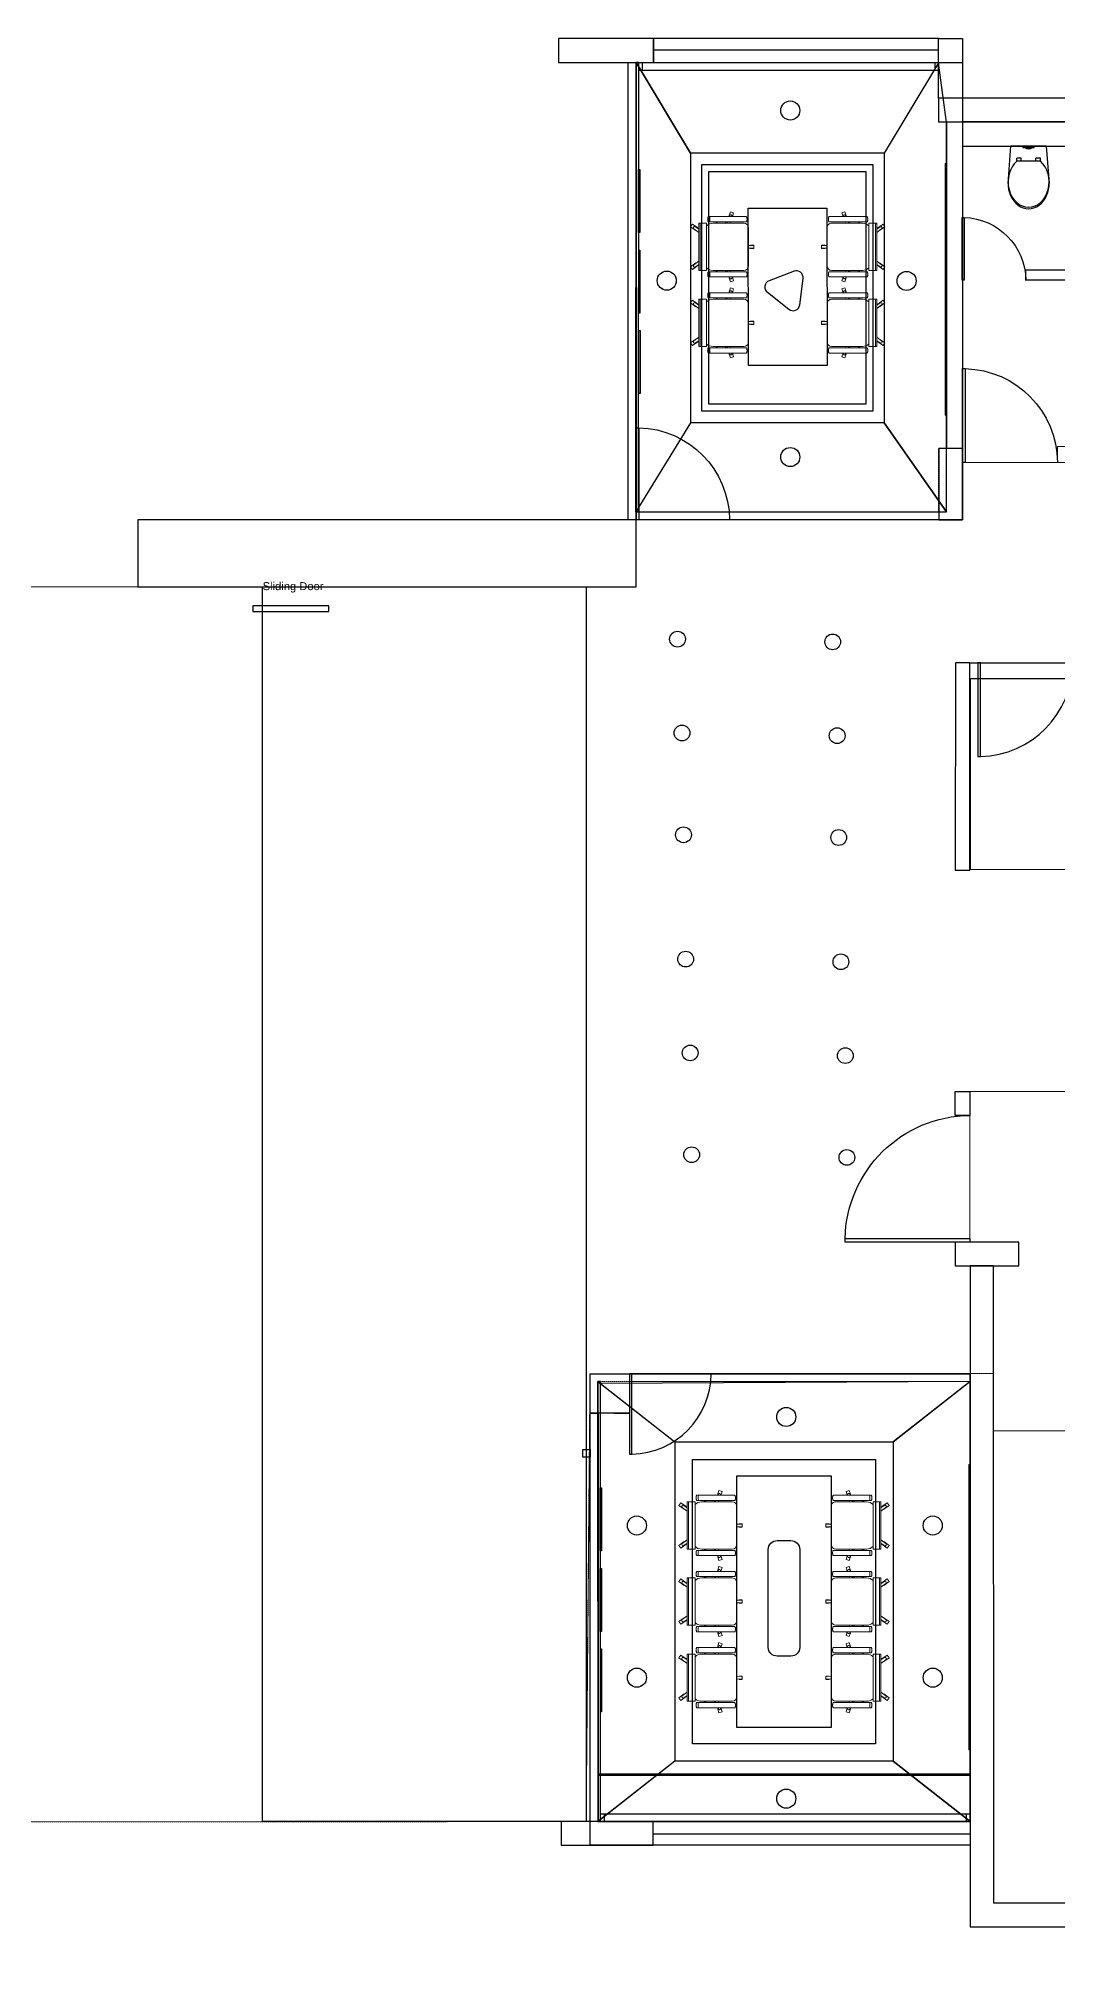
# Model space of a CAD drawing. Header units: inches. Extents: x -950 to 862, y -108 to 714.
# Drawn here: x -44 to 344, y -21 to 714 of the extents above; entities that cross this region are included whole.
import ezdxf

# ---------------------------------------------------------------- set-up
doc = ezdxf.new("R2010")
doc.units = ezdxf.units.IN
doc.linetypes.add('DASHED', pattern=[0.75, 0.5, -0.25])
for name, color, linetype, lineweight in [('ALUMINIUM DOOR', 251, 'Continuous', 25), ('ANTI STATIC FLOORING', 255, 'Continuous', 15), ('BLINDS', 55, 'Continuous', 25), ('BLOCK WALL PARTITION', 251, 'Continuous', 30), ('CARPET FLOORING', 254, 'Continuous', 15), ('CEILING-GYPSUM', 83, 'DASHED', 15), ('CENTER TABLE', 252, 'Continuous', 18), ('FACADE WALL', 250, 'Continuous', 25), ('GLASS BOARD', 235, 'Continuous', 18), ('GLASS DOOR', 142, 'Continuous', 25), ('GLASS PARTITION', 152, 'Continuous', 18), ('HIGH BACK CHAIR', 252, 'Continuous', 18), ('LIGHT', 40, 'Continuous', 30), ('LIGHT PROFILE', 40, 'Continuous', 30), ('MEETING ROOM TABLE', 251, 'Continuous', 25), ('RESTROOM', 251, 'Continuous', 25), ('SOLID FLUSH DOOR', 32, 'Continuous', 25), ('STORAGE', 251, 'Continuous', 25), ('VITRIFIED TILE FLOORING', 253, 'Continuous', 15), ('WALL FRAME', 1, 'Continuous', 18), ('WALL PANEL- MEETING ROOM', 55, 'Continuous', 25), ('WALLPAPER_DININGROOM', 6, 'Continuous', 25), ('WALLPAPER_MEETINGROOM1', 6, 'Continuous', 25), ('WALLPAPER_MEETINGROOM2', 6, 'Continuous', 25)]:
    doc.layers.add(name, color=color, linetype=linetype, lineweight=lineweight)
for name, color, linetype in [('CEILING PROFILE', 7, 'Continuous'), ('Disturbance_Pillar', 251, 'Continuous'), ('GYPSUM FALSE CEILING', 7, 'Continuous'), ('PLANNER', 7, 'Continuous'), ('Window', 140, 'Continuous')]:
    doc.layers.add(name, color=color, linetype=linetype)
doc.layers.add('GYPSUM PARTITION 1', color=12, linetype='Continuous', lineweight=25, true_color=0xdb0000)
doc.layers.add('Text', color=244, linetype='Continuous', lineweight=0, true_color=0x8e1728)
doc.styles.add('sans', font='sanssb__.ttf', dxfattribs={"height": 3.5})

# ---------------------------------------------------------------- blocks, each defined once
blk = doc.blocks.new('GLASS DOOR')
at = {"layer": 'GLASS DOOR'}
blk.add_lwpolyline([(35.16, 1.03), (0, 1.03), (0, 0), (35.16, 0)], close=True, dxfattribs=at)
blk.add_arc((-0.31, 0.18), 35.48, 1.3835, 89.4973, dxfattribs=at)
blk = doc.blocks.new('Door_Flush')
at = {"layer": 'SOLID FLUSH DOOR'}
blk.add_lwpolyline([(35.16, 1.03), (0, 1.03), (0, 0), (35.16, 0)], close=True, dxfattribs=at)
blk.add_arc((-0.31, 0.18), 35.48, 1.38348, 89.4973, dxfattribs=at)
blk = doc.blocks.new('Door_Aluminium')
at = {"layer": 'ALUMINIUM DOOR'}
blk.add_lwpolyline([(34.3, 1), (0, 1), (0, 0), (34.3, 0)], close=True, dxfattribs=at)
blk.add_arc((-0.3, 0.2), 34.6, 1.3835, 89.4973, dxfattribs=at)
blk = doc.blocks.new('MEETING ROOM TABLE - 6 SEAT')
at = {"layer": 'MEETING ROOM TABLE'}
blk.add_lwpolyline([(-18, -48), (-18, 48), (18, 48), (18, -48)], close=True, dxfattribs=at)
blk = doc.blocks.new('MEETING ROOM TABLE - 6 SEATER - RECTANGLE')
at = {"layer": 'HIGH BACK CHAIR'}
for p, q in [((-11.34, 8.64), (-12.07, 7.62)), ((-10.06, 6.16), (-12.07, 7.62)), ((-11.34, 8.64), (-9.32, 7.17)), ((-8.95, 6.78), (-10.21, 7.66)), ((-8.95, 9), (-8.45, 9)), ((-8.95, 9), (-8.95, -9)), ((-8.95, 9), (-8.95, -9)), ((-8.45, 9), (-5.94, 9)), ((-8.45, 9), (-8.45, -9)), ((-8.45, -9), (-8.45, 9)), ((-5.94, 9), (-5.94, -9)), ((8.07, 9.51), (-4.67, 9.51)), ((8.25, 9), (-3.5, 9)), ((-2.35, 9.51), (-2.35, 9)), ((-1.85, 9), (-1.85, 9.51)), ((1.31, 9.51), (1.31, 9)), ((1.81, 9), (1.81, 9.51)), ((2, 9.51), (1.83, 9)), ((2.57, 11.5), (3.16, 13.35)), ((2.83, 11.9), (2.69, 11.51)), ((2.98, 9), (3.14, 9.51)), ((4.35, 12.96), (3.16, 13.35)), ((3.75, 11.51), (3.77, 11.59)), ((4.35, 12.96), (3.88, 11.51)), ((-10.8, 6.86), (-8.95, 5.46)), ((-10.06, 6.16), (-9.99, 6.25)), ((-9.39, 7.08), (-9.32, 7.17)), ((10, 0), (10, 7.25)), ((11.84, 0.5), (10, 0.53)), ((10, -7.25), (10, 0)), ((10.83, 0.63), (12.07, 0.63)), ((10.83, 0.63), (10.83, 0.52)), ((12.07, -0.63), (12.07, 0.63)), ((-12.07, -7.62), (-10.06, -6.16)), ((-9.32, -7.17), (-11.34, -8.64)), ((-8.95, -5.46), (-10.8, -6.86)), ((-10.21, -7.66), (-8.95, -6.78)), ((-9.99, -6.25), (-10.06, -6.16)), ((-9.32, -7.17), (-9.39, -7.08)), ((10, -0.53), (11.84, -0.5)), ((10.83, -0.52), (10.83, -0.63)), ((12.07, -0.63), (10.83, -0.63)), ((-12.07, -7.62), (-11.34, -8.64)), ((-8.45, -9), (-8.95, -9)), ((-5.94, -9), (-8.45, -9)), ((8.07, -11.51), (-4.67, -11.51)), ((-3.5, -9), (8.25, -9)), ((-2.35, -9), (-2.35, -9.51)), ((-1.85, -9.51), (-1.85, -9)), ((1.31, -9), (1.31, -9.51)), ((1.81, -9.51), (1.81, -9)), ((1.83, -9), (2, -9.51)), ((3.16, -13.35), (2.57, -11.5)), ((2.69, -11.51), (2.83, -11.9)), ((3.14, -9.51), (2.98, -9)), ((3.16, -13.35), (4.35, -12.96)), ((3.77, -11.59), (3.75, -11.51)), ((3.88, -11.51), (4.35, -12.96))]:
    blk.add_line(p, q, dxfattribs=at)
for points in [[(-4.67, 9.51), (-5.31, 9.51), (-5.35, 9.59), (-5.39, 9.68), (-5.42, 9.77), (-5.45, 9.86), (-5.47, 9.95), (-5.49, 10.05), (-5.51, 10.14), (-5.52, 10.23), (-5.53, 10.33), (-5.53, 10.42), (-5.54, 10.52), (-5.53, 10.61), (-5.53, 10.71), (-5.52, 10.8), (-5.5, 10.9), (-5.49, 10.99), (-5.47, 11.08), (-5.44, 11.17), (-5.41, 11.26), (-5.38, 11.35), (-5.34, 11.44), (-5.31, 11.51), (-4.67, 11.51)], [(-4.67, 11.51), (9.26, 11.51), (9.3, 11.42), (9.34, 11.33), (9.37, 11.24), (9.4, 11.15), (9.42, 11.06), (9.44, 10.97), (9.46, 10.87), (9.47, 10.78), (9.48, 10.68), (9.48, 10.59), (9.48, 10.5), (9.48, 10.4), (9.48, 10.31), (9.47, 10.21), (9.45, 10.12), (9.44, 10.02), (9.41, 9.93), (9.39, 9.84), (9.36, 9.75), (9.33, 9.66), (9.29, 9.57), (9.26, 9.51), (8.07, 9.51)], [(-4.67, -11.51), (-5.31, -11.51), (-5.35, -11.42), (-5.39, -11.33), (-5.42, -11.24), (-5.45, -11.15), (-5.47, -11.06), (-5.49, -10.97), (-5.51, -10.87), (-5.52, -10.78), (-5.53, -10.68), (-5.53, -10.59), (-5.54, -10.5), (-5.53, -10.4), (-5.53, -10.31), (-5.52, -10.21), (-5.5, -10.12), (-5.49, -10.02), (-5.47, -9.93), (-5.44, -9.84), (-5.41, -9.75), (-5.38, -9.66), (-5.34, -9.57), (-5.31, -9.51), (-4.67, -9.51)], [(-4.67, -9.51), (9.26, -9.51), (9.3, -9.59), (9.34, -9.68), (9.37, -9.77), (9.4, -9.86), (9.42, -9.95), (9.44, -10.05), (9.46, -10.14), (9.47, -10.23), (9.48, -10.33), (9.48, -10.42), (9.48, -10.52), (9.48, -10.61), (9.48, -10.71), (9.47, -10.8), (9.45, -10.9), (9.44, -10.99), (9.41, -11.08), (9.39, -11.17), (9.36, -11.26), (9.33, -11.35), (9.29, -11.44), (9.26, -11.51), (8.07, -11.51)]]:
    blk.add_lwpolyline(points, dxfattribs=at)
for centre, radius, start, end in [((-3.5, 5.5), 3.5, 90, 134.23037), ((8.25, 7.25), 1.75, 0, 90), ((8.25, -7.25), 1.75, 270, 0), ((-3.5, -5.5), 3.5, 225.76963, 270)]:
    blk.add_arc(centre, radius, start, end, dxfattribs=at)
for centre, major_axis, start_param, end_param in [((-10.51, 7.26), (0.292, 0.402), 0, 3.141593), ((3.3, 11.75), (-0.473, 0.154), 3.141593, 6.283185), ((11.84, 0), (0, 0.497), 5.773119, 6.283185), ((-10.51, -7.26), (-0.292, 0.402), 0, 3.141593), ((11.84, 0), (0, 0.497), 3.141593, 3.65168), ((3.3, -11.75), (0.473, 0.154), 3.141593, 6.283185)]:
    blk.add_ellipse(centre, major_axis=major_axis, ratio=0.96783, start_param=start_param, end_param=end_param, dxfattribs=at)
for points in [[(-4.67, 11.51), (-4.74, 11.18), (-4.8, 10.51), (-4.74, 9.83), (-4.67, 9.51)], [(-4.67, -9.51), (-4.74, -9.83), (-4.8, -10.51), (-4.74, -11.18), (-4.67, -11.51)]]:
    blk.add_open_spline(points, degree=3, knots=[0, 0, 0, 0, 1.005618, 2.010614, 2.010614, 2.010614, 2.010614], dxfattribs=at)
blk = doc.blocks.new('MEETING ROOM TABLE - 6 SEATER')
at = {"layer": 'MEETING ROOM TABLE'}
blk.add_lwpolyline([(15.17, 29.91), (14.83, -30.09), (-15.17, -29.91), (-14.83, 30.09)], close=True, dxfattribs=at)
blk = doc.blocks.new('cxz')
at = {"layer": 'SOLID FLUSH DOOR'}
blk.add_lwpolyline([(-2833.32, 561.39), (-2804.32, 561.39), (-2804.32, 563.53), (-2833.32, 563.53)], close=True, dxfattribs=at)
blk = doc.blocks.new('STRG')
at = {"layer": 'STORAGE'}
blk.add_lwpolyline([(5259.28, -68.69), (5117.4, -68.69), (5117.4, -86.75), (5259.28, -86.75)], close=True, dxfattribs=at)
blk.add_lwpolyline([(5259.28, -69.16), (5117.4, -69.16)], dxfattribs=at)
blk = doc.blocks.new('WC')
at = {"layer": 'RESTROOM', "ltscale": 0.5}
for p, q in [((-11.89, 6.72), (2.24, 7.84)), ((-11.89, 6.72), (-11.89, -6.72)), ((-11.4, 2.17), (-11.89, 2.17)), ((-11.89, 2.17), (-11.89, -2.17)), ((-11.4, -2.17), (-11.4, 2.17)), ((-7.37, 4.48), (-7.37, 2.8)), ((-6.25, 4.48), (-7.37, 4.48)), ((-6.25, 2.8), (-7.37, 2.8)), ((-6.25, 4.48), (-6.25, -4.48)), ((-11.89, -2.17), (-11.4, -2.17)), ((2.24, -7.84), (-11.89, -6.72)), ((-6.25, -2.8), (-7.37, -2.8)), ((-7.37, -2.8), (-7.37, -4.48)), ((-6.25, -4.48), (-7.37, -4.48))]:
    blk.add_line(p, q, dxfattribs=at)
blk.add_arc((-12.74, 0), 1.85, 316.71666, 43.28334, dxfattribs=at)
for centre, start_param, end_param in [((1.67, 0), 3.749838, 8.816532), ((2.24, 0), 4.68299, 7.883381)]:
    blk.add_ellipse(centre, major_axis=(9.65, 0), ratio=0.811594, start_param=start_param, end_param=end_param, dxfattribs=at)
blk = doc.blocks.new('BLINDS- MEETING ROOM')
at = {"layer": 'BLINDS'}
for points in [[(5132.91, 583.85), (5247.28, 583.85), (5247.28, 580.85), (5132.91, 580.85)], [(5132.91, 583.85), (5134.26, 583.85), (5134.26, 580.85), (5132.91, 580.85)], [(5245.93, 583.85), (5247.28, 583.85), (5247.28, 580.85), (5245.93, 580.85)]]:
    blk.add_lwpolyline(points, close=True, dxfattribs=at)
blk = doc.blocks.new('BLINDS-MEETING ROOM 2')
at = {"layer": 'BLINDS'}
for points in [[(5118.37, -83.73), (5259.24, -83.73), (5259.24, -86.73), (5118.37, -86.73)], [(5118.37, -83.73), (5119.72, -83.73), (5119.72, -86.73), (5118.37, -86.73)], [(5257.89, -83.73), (5259.24, -83.73), (5259.24, -86.73), (5257.89, -86.73)]]:
    blk.add_lwpolyline(points, close=True, dxfattribs=at)
blk = doc.blocks.new('SPOT LIGHT')
at = {"layer": 'Disturbance_Pillar'}
blk.add_circle((182.11, 495.5), 3.64, dxfattribs=at)
blk = doc.blocks.new('CIRCLE PANEL LIGHT')
at = {"layer": 'LIGHT'}
blk.add_circle((5466.83, 318.79), 3, dxfattribs=at)
blk = doc.blocks.new('LightAcousticPill')
at = {"layer": 'LIGHT'}
blk.add_lwpolyline([(237.55, 141.67), (242.83, 141.67, -0.414214), (246.19, 138.31), (246.19, 100.98, -0.414214), (242.83, 97.62), (237.55, 97.62, -0.414214), (234.19, 100.98), (234.19, 138.31, -0.414214)], format="xyb", close=True, dxfattribs=at)
blk = doc.blocks.new('LightHangingTriangle')
at = {"layer": 'LIGHT PROFILE'}
blk.add_lwpolyline([(244.02, 625.54), (234.52, 621.94, 0.582971), (233.84, 617.54), (242.05, 611.07, 0.582971), (246.17, 612.75), (247.46, 622.83, 0.56619)], format="xyb", close=True, dxfattribs=at)
blk = doc.blocks.new('WallFrame2ft')
at = {"layer": 'WALLPAPER_DININGROOM'}
blk.add_lwpolyline([(876.77, -30.56), (900.77, -30.56), (900.77, -31.02), (876.77, -31.02)], close=True, dxfattribs=at)
blk = doc.blocks.new('MeetingRoom 1')
at = {"layer": 'WALLPAPER_DININGROOM'}
blk.add_lwpolyline([(180.7, 705.11), (308.25, 705.11), (308.25, 530.77), (180.7, 530.77)], close=True, dxfattribs=at)
blk = doc.blocks.new('MeetingRoom 2')
at = {"layer": 'WALLPAPER_DININGROOM'}
blk.add_lwpolyline([(166.2, 205.3), (311.16, 205.3), (311.16, 25.58), (166.2, 25.58)], close=True, dxfattribs=at)

msp = doc.modelspace()

# ---------------------------------------------------------------- linework, layer by layer
at = {"layer": 'ANTI STATIC FLOORING'}
msp.add_lwpolyline([(344.48, 552.71), (344.48, 558.75), (465.73, 558.75), (465.73, 622.18), (439.4, 622.06), (439.4, 626.18), (465.73, 626.18), (465.73, 664.38), (462.64, 664.38), (462.63, 673.23), (415.17, 673.22), (415.17, 622.17), (386.88, 622.05), (386.88, 626.17), (411.17, 626.17), (411.16, 673.22), (362.71, 673.21), (362.72, 622.16), (332.39, 622.03), (332.39, 626.15), (358.72, 626.16), (358.72, 673.2), (308.22, 673.19), (308.22, 552.71)], close=True, dxfattribs=at)
msp.add_lwpolyline([(-465.12, 505.21), (183.76, 505.21), (183.76, 530.77), (308.25, 530.77), (308.25, 552.7), (362.04, 552.63), (362.09, 534.6), (357.01, 534.6), (357.01, 476.23), (407.34, 476.29), (407.34, 397.51), (474.63, 312.87), (474.22, 255.47), (444.99, 209.22), (445, 3.41), (320.16, 3.41), (320.12, 205.31), (166.2, 205.3), (164.66, 34.53), (-594.19, 34.41)], dxfattribs=at)
at = {"layer": 'BLOCK WALL PARTITION'}
for points in [[(299.16, 682.53), (380.12, 682.53), (380.12, 691.61), (299.16, 691.61)], [(302.18, 682.53), (308.25, 682.53), (308.25, 558.04), (302.18, 558.04)], [(308.22, 673.2), (358.71, 673.2), (358.71, 682.54), (308.22, 682.54)], [(362.71, 682.3), (362.72, 622.16), (332.39, 622.15), (332.39, 626.15), (358.72, 626.16), (358.72, 682.53), (362.71, 682.53)], [(183.76, 530.77), (-6.29, 530.77), (-6.29, 505.21), (183.76, 505.21)], [(164.66, 34.53), (41.33, 34.53), (41.33, 505.21), (164.66, 505.21)], [(311.09, 476.26), (305.57, 476.26), (305.47, 397.31), (311.09, 397.31)], [(311.09, 476.26), (471.73, 476.26), (471.73, 470.2), (311.09, 470.2)], [(305.49, 312.84), (311.11, 312.84), (311.11, 303.78), (305.49, 303.78)], [(320.11, 246.41), (311.12, 246.41), (311.17, -5.6), (445.01, -5.57), (445.01, -20.67), (454, -20.67), (453.95, 204.35), (510.83, 203.13), (510.82, 246.45), (504.29, 246.45), (504.3, 209.23), (444.96, 209.22), (445, 3.41), (320.16, 3.41)]]:
    msp.add_lwpolyline(points, close=True, dxfattribs=at)
at = {"layer": 'CARPET FLOORING'}
for points in [[(299.16, 705.14), (183.76, 705.14), (183.76, 533.86), (299.19, 533.88), (299.2, 558.04), (302.18, 558.04), (302.16, 682.53), (299.16, 682.53)], [(311.13, 202.31), (311.13, 34.54), (190.32, 34.54), (169.25, 34.54), (169.25, 190.21), (181.3, 189.95), (181.3, 202.29)]]:
    msp.add_lwpolyline(points, close=True, dxfattribs=at)
at = {"layer": 'CEILING PROFILE'}
for points in [[(190.46, 705.12), (299.16, 705.12), (299.16, 714.27), (190.46, 714.27)], [(190.32, 34.54), (311.16, 34.54), (311.16, 25.58), (190.32, 25.58)]]:
    msp.add_lwpolyline(points, close=True, dxfattribs=at)
at = {"layer": 'CEILING-GYPSUM'}
for points in [[(299.13, 705.14), (183.73, 705.14), (183.72, 533.86), (299.16, 533.88), (299.16, 558.04), (302.15, 558.04), (302.12, 682.53), (299.13, 682.53)], [(169.22, 202.29), (311.13, 202.29), (311.13, 34.56), (169.22, 34.56)], [(169.22, 202.29), (311.13, 202.29), (311.13, 34.56), (169.22, 34.56)]]:
    msp.add_lwpolyline(points, close=True, dxfattribs=at)
msp.add_lwpolyline([(-465.12, 505.21), (183.76, 505.21), (183.76, 530.77), (308.25, 530.77), (308.25, 552.7), (362.04, 552.63), (362.09, 534.6), (357.01, 534.6), (357.01, 476.23), (407.34, 476.29), (407.34, 397.51), (474.63, 312.87), (474.22, 255.47), (444.99, 209.22), (445, 3.41), (320.16, 3.41), (320.12, 205.31), (166.2, 205.3), (164.66, 34.53), (-594.19, 34.41)], dxfattribs=at)
at = {"layer": 'Disturbance_Pillar'}
for points in [[(299.2, 530.79), (308.25, 530.79), (308.25, 558.04), (299.2, 558.04)], [(305.5, 246.41), (329.73, 246.41), (329.73, 255.47), (305.5, 255.47)], [(166.2, 205.3), (181.3, 205.3), (181.3, 190.21), (166.2, 190.21)]]:
    msp.add_lwpolyline(points, close=True, dxfattribs=at)
at = {"layer": 'FACADE WALL'}
for points in [[(154.23, 705.11), (190.46, 705.11), (190.46, 714.25), (154.23, 714.25)], [(190.46, 705.12), (299.16, 705.12), (299.16, 714.27), (190.46, 714.27)], [(299.16, 714.27), (308.22, 714.27), (308.22, 691.59), (299.16, 691.59)], [(155.21, 25.54), (190.32, 25.54), (190.32, 34.54), (155.21, 34.54)], [(190.32, 34.54), (311.16, 34.54), (311.16, 25.58), (190.32, 25.58)]]:
    msp.add_lwpolyline(points, close=True, dxfattribs=at)
at = {"layer": 'GLASS BOARD'}
for points in [[(301.69, 570.69), (301.69, 666.64), (302.1, 666.64), (302.1, 570.69)], [(310.68, 61.89), (310.68, 170.72), (311.09, 170.72), (311.09, 61.89)]]:
    msp.add_lwpolyline(points, close=True, dxfattribs=at)
at = {"layer": 'GLASS PARTITION'}
for points in [[(183.76, 530.77), (299.19, 530.77), (299.19, 533.88), (183.76, 533.88)], [(181.3, 205.31), (311.09, 205.31), (311.09, 202.31), (181.3, 202.31)]]:
    msp.add_lwpolyline(points, close=True, dxfattribs=at)
at = {"layer": 'GYPSUM FALSE CEILING'}
for points in [[(183.73, 705.14), (204.49, 670.63), (204.49, 567.83), (183.72, 533.86), (183.73, 705.11)], [(204.49, 670.63), (183.73, 705.11), (299.13, 705.06), (278.42, 670.63), (204.49, 670.63)], [(278.42, 567.83), (302.18, 533.88), (302.12, 682.46), (299.13, 705.06), (278.42, 670.63), (278.42, 567.83)], [(204.49, 567.83), (183.72, 533.86), (302.18, 533.88), (278.42, 567.83), (204.49, 567.83)], [(198.55, 179.31), (198.55, 57.54), (169.25, 34.56), (169.22, 202.29), (198.55, 179.31)], [(198.55, 179.31), (281.8, 179.31), (311.09, 202.29), (170.22, 201.5), (198.55, 179.31)], [(281.8, 57.54), (311.16, 34.56), (311.13, 202.29), (281.8, 179.31), (281.8, 57.54)], [(198.55, 57.54), (169.22, 34.56), (311.16, 34.54), (281.8, 57.54), (198.55, 57.54)]]:
    msp.add_lwpolyline(points, dxfattribs=at)
for points in [[(208.86, 666.25), (274.04, 666.25), (274.04, 572.21), (208.86, 572.21)], [(205.25, 172.61), (275.09, 172.61), (275.09, 64.24), (205.25, 64.24)]]:
    msp.add_lwpolyline(points, close=True, dxfattribs=at)
at = {"layer": 'GYPSUM PARTITION 1'}
for points in [[(180.7, 705.11), (183.76, 705.11), (183.76, 530.77), (180.7, 530.77)], [(166.2, 190.21), (169.25, 190.21), (169.25, 34.54), (166.2, 34.54)], [(163.47, 176.44), (166.2, 176.44), (166.2, 173.43), (163.47, 173.43)]]:
    msp.add_lwpolyline(points, close=True, dxfattribs=at)
at = {"layer": 'LIGHT PROFILE'}
msp.add_lwpolyline([(211.55, 663.56), (271.35, 663.56), (271.35, 574.89), (211.55, 574.89)], close=True, dxfattribs=at)
at = {"layer": 'VITRIFIED TILE FLOORING'}
for points in [[(311.28, 397.51), (407.34, 397.51), (407.34, 470.19), (311.28, 470.19)], [(474.63, 312.87), (311.11, 312.87), (311.11, 255.47), (329.73, 255.47), (329.73, 246.41), (320.11, 246.41), (320.12, 183.51), (444.99, 183.51), (444.99, 209.22), (504.3, 209.23), (504.29, 246.45), (474.22, 246.45), (474.22, 258.52), (477.24, 258.52), (477.24, 260.49), (480.23, 260.49), (480.25, 301.57), (477.23, 301.57), (477.23, 300.72), (474.63, 300.72), (474.63, 312.88)]]:
    msp.add_lwpolyline(points, close=True, dxfattribs=at)
at = {"layer": 'WALL PANEL- MEETING ROOM'}
for points in [[(184.76, 705.11), (183.76, 705.11), (183.72, 533.86), (184.72, 533.86)], [(170.22, 202.29), (169.22, 202.29), (169.22, 34.56), (170.22, 34.56)]]:
    msp.add_lwpolyline(points, close=True, dxfattribs=at)
at = {"layer": 'WALLPAPER_MEETINGROOM1'}
msp.add_lwpolyline([(302.12, 682.46), (302.18, 558.04)], dxfattribs=at)
at = {"layer": 'WALLPAPER_MEETINGROOM2'}
msp.add_lwpolyline([(311.09, 202.31), (311.09, 34.56)], dxfattribs=at)
at = {"layer": 'Window'}
for points in [[(190.46, 709.95), (299.16, 709.95)], [(190.32, 29.84), (311.16, 29.84)]]:
    msp.add_lwpolyline(points, dxfattribs=at)

# ---------------------------------------------------------------- block references
at = {"layer": 'ALUMINIUM DOOR', "xscale": -0.6968465621602032, "yscale": 0.6968465621602032, "zscale": 0.6968465621602032, "rotation": 270.0116047660411}
msp.add_blockref('Door_Aluminium', (308.16, 622.15), dxfattribs=at)
at = {"layer": 'BLINDS'}
for name in ['BLINDS- MEETING ROOM', 'BLINDS-MEETING ROOM 2']:
    msp.add_blockref(name, (-4948.15, 121.29), dxfattribs=at)
at = {"layer": 'CENTER TABLE'}
msp.add_blockref('cxz', (2870.9, -65.49), dxfattribs=at)
at = {"layer": 'GLASS DOOR', "xscale": -1, "rotation": 270}
msp.add_blockref('GLASS DOOR', (183.76, 530.77), dxfattribs=at)
at = {"layer": 'GLASS DOOR'}
for p, xscale, yscale, zscale, rotation in [((311.11, 255.47), -1.354917222226561, 1.354917222226561, 1.354917222226561, 0.0151199080308828), ((181.3, 205.3), 0.8735982115816397, 0.8735982115816397, 0.8735982115816397, 270.0011230628715)]:
    msp.add_blockref('GLASS DOOR', p, dxfattribs=dict(at, xscale=xscale, yscale=yscale, zscale=zscale, rotation=rotation))
at = {"layer": 'HIGH BACK CHAIR', "xscale": -1, "rotation": 180}
for p in [(216.6, 634.89), (216.6, 605.88), (212.19, 147.44), (212.19, 118.42), (212.19, 89.41)]:
    msp.add_blockref('MEETING ROOM TABLE - 6 SEATER - RECTANGLE', p, dxfattribs=at)
at = {"layer": 'HIGH BACK CHAIR', "rotation": 180}
for p in [(266.6, 634.89), (266.6, 605.88), (268.19, 147.44), (268.19, 118.42), (268.19, 89.41)]:
    msp.add_blockref('MEETING ROOM TABLE - 6 SEATER - RECTANGLE', p, dxfattribs=at)
at = {"layer": 'LIGHT'}
for name, p in [('SPOT LIGHT', (60.47, 191.35)), ('SPOT LIGHT', (13.36, 126.48)), ('SPOT LIGHT', (104.83, 126.36)), ('SPOT LIGHT', (60.47, 59.23)), ('CIRCLE PANEL LIGHT', (-5267.26, 166.51)), ('CIRCLE PANEL LIGHT', (-5208.07, 165.48)), ('CIRCLE PANEL LIGHT', (-5265.57, 130.75)), ('CIRCLE PANEL LIGHT', (-5206.37, 129.72)), ('CIRCLE PANEL LIGHT', (-5264.98, 91.94)), ('CIRCLE PANEL LIGHT', (-5205.78, 90.91)), ('CIRCLE PANEL LIGHT', (-5264.15, 44.55)), ('CIRCLE PANEL LIGHT', (-5204.95, 43.53)), ('CIRCLE PANEL LIGHT', (-5262.45, 8.79)), ('CIRCLE PANEL LIGHT', (-5203.25, 7.76)), ('CIRCLE PANEL LIGHT', (-5261.87, -30.02)), ('CIRCLE PANEL LIGHT', (-5202.67, -31.05)), ('SPOT LIGHT', (58.93, -306.7)), ('SPOT LIGHT', (1.97, -348.07)), ('SPOT LIGHT', (114.81, -348.07)), ('SPOT LIGHT', (1.97, -406.09)), ('SPOT LIGHT', (114.81, -406.09)), ('SPOT LIGHT', (58.93, -452.21))]:
    msp.add_blockref(name, p, dxfattribs=at)
at = {"layer": 'MEETING ROOM TABLE', "rotation": 180.399719862876}
msp.add_blockref('MEETING ROOM TABLE - 6 SEATER', (241.6, 619.61), dxfattribs=at)
at = {"layer": 'MEETING ROOM TABLE'}
msp.add_blockref('MEETING ROOM TABLE - 6 SEAT', (240.19, 118.42), dxfattribs=at)
at = {"layer": 'PLANNER'}
for name in ['MeetingRoom 1', 'MeetingRoom 2']:
    msp.add_blockref(name, (0, 0), dxfattribs=at)
at = {"layer": 'RESTROOM', "rotation": 270}
msp.add_blockref('WC', (333.47, 661.3), dxfattribs=at)
at = {"layer": 'SOLID FLUSH DOOR', "yscale": 1.015950230245443, "zscale": 1.015950230245443}
for p, xscale, rotation in [((308.25, 552.71), -1.015950230245443, 269.999149892217), ((314.11, 476.26), 1.015950230245443, 270.000850107783)]:
    msp.add_blockref('Door_Flush', p, dxfattribs=dict(at, xscale=xscale, rotation=rotation))
at = {"layer": 'STORAGE'}
msp.add_blockref('STRG', (-4948.15, 121.29), dxfattribs=at)
at = {"layer": 'WALL FRAME', "rotation": 270}
for p in [(215.71, 1541.14), (215.78, 1510.37), (215.83, 1479.75), (201.08, 1038.52), (201.14, 1007.74), (201.19, 977.13)]:
    msp.add_blockref('WallFrame2ft', p, dxfattribs=at)
at = {"layer": 'WALLPAPER_DININGROOM'}
for name in ['LightHangingTriangle', 'LightAcousticPill']:
    msp.add_blockref(name, (0, 0), dxfattribs=at)

# ---------------------------------------------------------------- texts
at = {"layer": 'Text', "color": 2, "linetype": 'Continuous', "insert": (41.33, 507.05), "char_height": 3.0505, "width": 38.6719, "attachment_point": 1, "style": 'sans'}
msp.add_mtext('\\A1;{\\fSansSerif|b0|i0|c2|p2;\\C256;Sliding Door}', dxfattribs=at)

doc.saveas('drawing.dxf')
